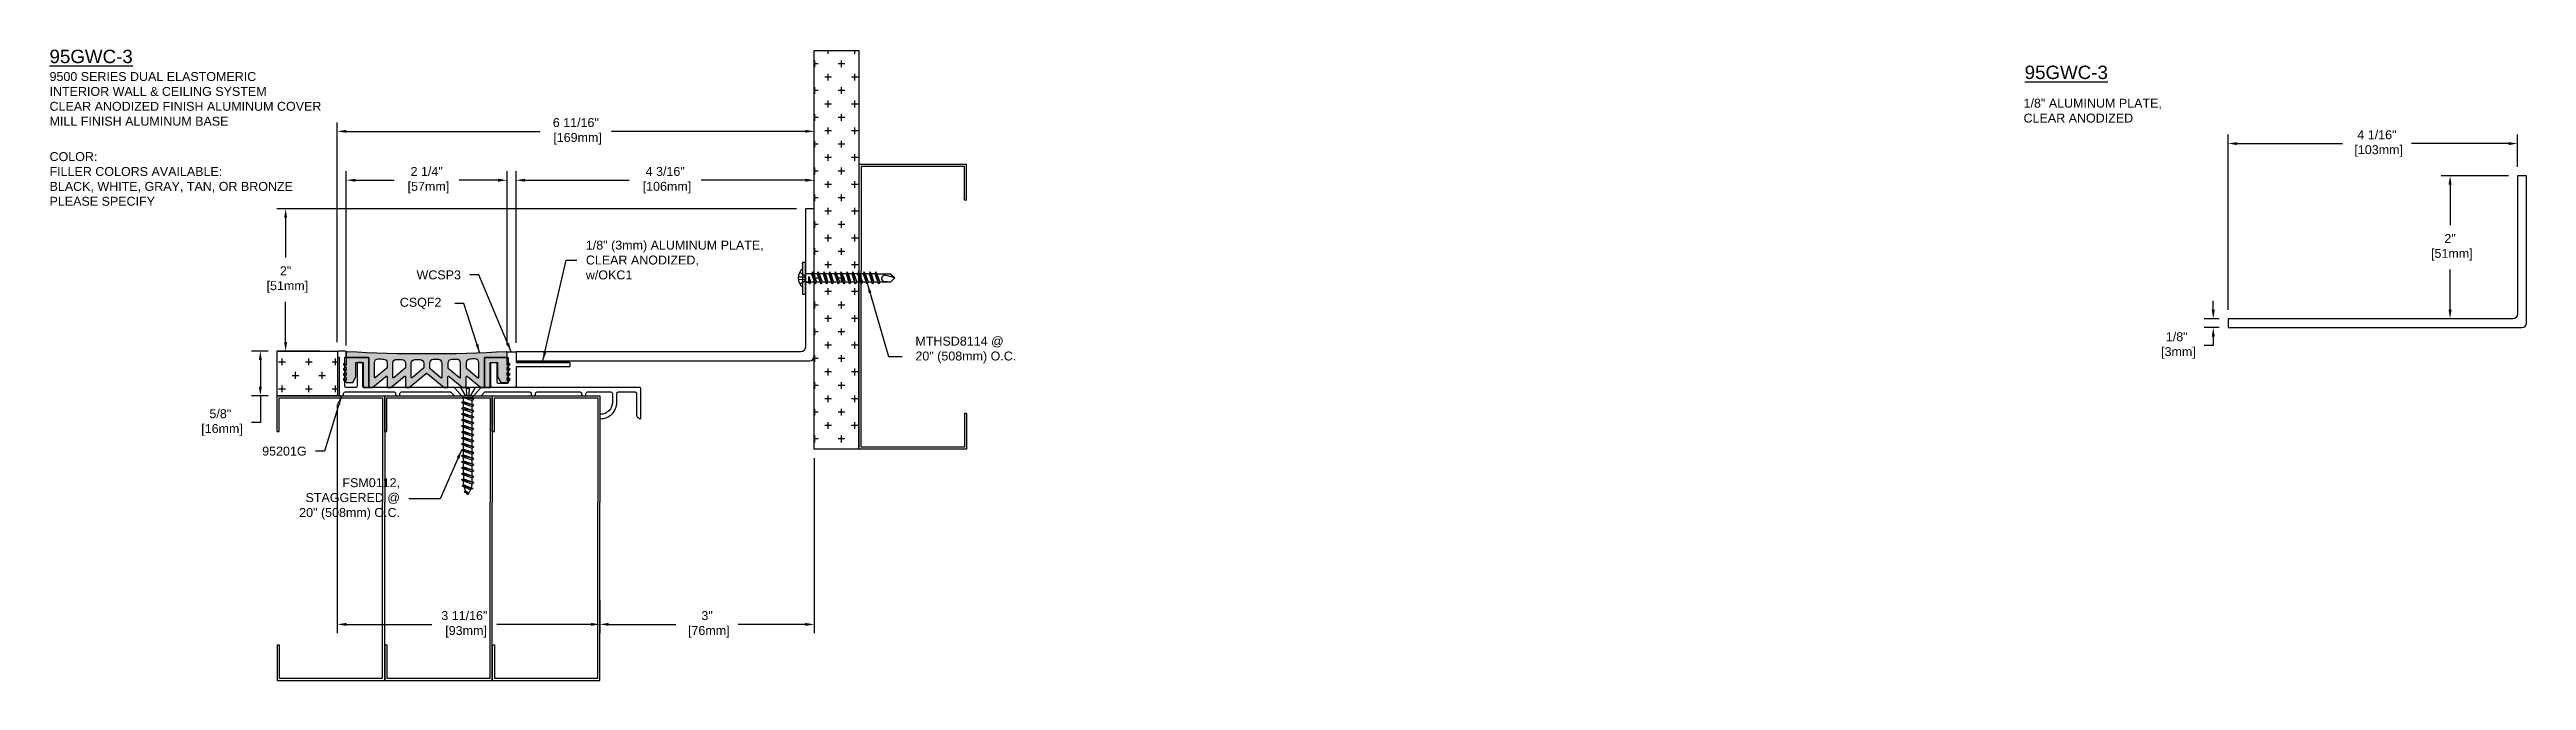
# Model space of a CAD drawing. Header units: inches. Extents: x -0.2 to 34.4, y -2.6 to 6.2.
import ezdxf

# ---------------------------------------------------------------- set-up
doc = ezdxf.new("R2010")
doc.units = ezdxf.units.IN
doc.header["$MEASUREMENT"] = 0
doc.linetypes.add('HIDDEN2', pattern=[0.1875, 0.125, -0.0625])
for name, color, linetype in [('anchors', 4, 'Continuous'), ('conditions', 1, 'Continuous'), ('dimensions', 3, 'Continuous'), ('FILLER', 2, 'Continuous'), ('Fillers', 2, 'Continuous'), ('METALS', 7, 'Continuous'), ('text', 2, 'Continuous')]:
    doc.layers.add(name, color=color, linetype=linetype)
doc.styles.add('ARIAL', font='arial.ttf')
doc.dimstyles.new('Arial', dxfattribs={"dimtxt": 0.125, "dimasz": 0.125, "dimexe": 0.125, "dimexo": 0.125, "dimgap": 0.125, "dimtad": 0, "dimtih": 1, "dimtoh": 1, "dimdec": 4, "dimzin": 0, "dimdsep": 46, "dimlunit": 4, "dimtxsty": 'ARIAL', "dimcen": 0.125, "dimadec": 0, "dimazin": 0, "dimtfac": 1, "dimtdec": 4, "dimtofl": 0, "dimtmove": 0, "dimatfit": 3, "dimfxl": 0, "dimfrac": 2, "dimtolj": 1, "dimtzin": 0, "dimarcsym": 0})

# ---------------------------------------------------------------- blocks, each defined once
blk = doc.blocks.new('*D2')
at = {"layer": 'DEFPOINTS', "color": 0}
for p in [(10.494, 4.418), (10.494, 3.962), (6.321, 2.018)]:
    blk.add_point(p, dxfattribs=at)
at = {"layer": 'dimensions', "color": 0, "lineweight": -2}
for p, q in [((6.321, 2.143), (6.321, 4.543)), ((10.494, 4.087), (10.494, 4.543)), ((6.446, 4.418), (7.906, 4.418)), ((10.369, 4.418), (8.909, 4.418))]:
    blk.add_line(p, q, dxfattribs=at)
at = {"layer": 'dimensions', "color": 0}
for points in [[(6.446, 4.439), (6.446, 4.397), (6.321, 4.418)], [(10.369, 4.439), (10.369, 4.397), (10.494, 4.418)]]:
    blk.add_solid(points, dxfattribs=at)
at = {"layer": 'dimensions', "color": 0, "insert": (8.408, 4.418), "char_height": 0.125, "attachment_point": 5, "style": 'ARIAL'}
blk.add_mtext('\\A1;4 3/16"\\P [106mm]', dxfattribs=at)
blk = doc.blocks.new('*D3')
at = {"layer": 'DEFPOINTS', "color": 0}
for p in [(10.494, 5.102), (10.494, 3.962), (3.821, 2.028)]:
    blk.add_point(p, dxfattribs=at)
at = {"layer": 'dimensions', "color": 0, "lineweight": -2}
for p, q in [((3.821, 2.153), (3.821, 5.227)), ((10.494, 4.087), (10.494, 5.227)), ((3.946, 5.102), (6.656, 5.102)), ((10.369, 5.102), (7.659, 5.102))]:
    blk.add_line(p, q, dxfattribs=at)
at = {"layer": 'dimensions', "color": 0}
for points in [[(3.946, 5.123), (3.946, 5.082), (3.821, 5.102)], [(10.369, 5.123), (10.369, 5.082), (10.494, 5.102)]]:
    blk.add_solid(points, dxfattribs=at)
at = {"layer": 'dimensions', "color": 0, "insert": (7.158, 5.102), "char_height": 0.125, "attachment_point": 5, "style": 'ARIAL'}
blk.add_mtext('\\A1;6 11/16"\\P [169mm]', dxfattribs=at)
blk = doc.blocks.new('*D4')
at = {"layer": 'DEFPOINTS', "color": 0}
for p in [(3.821, 1.403), (7.494, -1.331), (7.494, -1.797)]:
    blk.add_point(p, dxfattribs=at)
at = {"layer": 'dimensions', "color": 0, "lineweight": -2}
for p, q in [((3.821, 1.278), (3.821, -1.922)), ((7.494, -1.456), (7.494, -1.922)), ((3.946, -1.797), (5.145, -1.797)), ((7.369, -1.797), (6.051, -1.797))]:
    blk.add_line(p, q, dxfattribs=at)
at = {"layer": 'dimensions', "color": 0}
for points in [[(3.946, -1.776), (3.946, -1.818), (3.821, -1.797)], [(7.369, -1.776), (7.369, -1.818), (7.494, -1.797)]]:
    blk.add_solid(points, dxfattribs=at)
at = {"layer": 'dimensions', "color": 0, "insert": (5.598, -1.797), "char_height": 0.125, "attachment_point": 5, "style": 'ARIAL'}
blk.add_mtext('\\A1;3 11/16"\\P [93mm]', dxfattribs=at)
blk = doc.blocks.new('*D5')
at = {"layer": 'DEFPOINTS', "color": 0}
for p in [(10.494, 0.654), (7.494, -1.331), (10.494, -1.797)]:
    blk.add_point(p, dxfattribs=at)
at = {"layer": 'dimensions', "color": 0, "lineweight": -2}
for p, q in [((10.494, 0.529), (10.494, -1.922)), ((7.494, -1.456), (7.494, -1.922)), ((7.619, -1.797), (8.559, -1.797)), ((10.369, -1.797), (9.429, -1.797))]:
    blk.add_line(p, q, dxfattribs=at)
at = {"layer": 'dimensions', "color": 0}
for points in [[(7.619, -1.776), (7.619, -1.818), (7.494, -1.797)], [(10.369, -1.776), (10.369, -1.818), (10.494, -1.797)]]:
    blk.add_solid(points, dxfattribs=at)
at = {"layer": 'dimensions', "color": 0, "insert": (8.994, -1.797), "char_height": 0.125, "attachment_point": 5, "style": 'ARIAL'}
blk.add_mtext('\\A1;3"\\P [76mm]', dxfattribs=at)
blk = doc.blocks.new('4mstd1')
for p, q in [((-1.505, 3.985), (0, 3.985)), ((-1.505, 3.485), (-1.505, 3.985)), ((-1.475, 3.955), (-0.03, 3.955)), ((-1.475, 3.485), (-1.475, 3.955)), ((-0.03, 3.955), (-0.03, 2.495)), ((0, 3.985), (0, 2.495)), ((-1.505, 3.485), (-1.475, 3.485)), ((-0.03, 1.49), (-0.03, 2.495)), ((0, 1.49), (0, 2.495)), ((-0.03, 0.03), (-0.03, 1.49)), ((0, 0), (0, 1.49)), ((-1.505, 0.5), (-1.505, 0)), ((-1.505, 0.5), (-1.475, 0.5)), ((-1.475, 0.5), (-1.475, 0.03)), ((-1.505, 0), (0, 0)), ((-1.475, 0.03), (-0.03, 0.03))]:
    blk.add_line(p, q)
blk = doc.blocks.new('*D6')
at = {"layer": 'DEFPOINTS', "color": 0}
for p in [(6.196, 4.418), (3.946, 1.98), (6.196, 1.985)]:
    blk.add_point(p, dxfattribs=at)
at = {"layer": 'dimensions', "color": 0, "lineweight": -2}
for p, q in [((3.946, 2.105), (3.946, 4.543)), ((6.196, 2.11), (6.196, 4.543)), ((4.071, 4.418), (4.618, 4.418)), ((6.071, 4.418), (5.524, 4.418))]:
    blk.add_line(p, q, dxfattribs=at)
at = {"layer": 'dimensions', "color": 0}
for points in [[(4.071, 4.439), (4.071, 4.397), (3.946, 4.418)], [(6.071, 4.439), (6.071, 4.397), (6.196, 4.418)]]:
    blk.add_solid(points, dxfattribs=at)
at = {"layer": 'dimensions', "color": 0, "insert": (5.071, 4.418), "char_height": 0.125, "attachment_point": 5, "style": 'ARIAL'}
blk.add_mtext('\\A1;2 1/4"\\P [57mm]', dxfattribs=at)
blk = doc.blocks.new('*D7')
at = {"layer": 'DEFPOINTS', "color": 0}
for p in [(2.98, 2.028), (2.744, 1.403), (2.98, 1.403)]:
    blk.add_point(p, dxfattribs=at)
at = {"layer": 'dimensions', "color": 0, "lineweight": -2}
for p, q in [((2.855, 2.028), (2.619, 2.028)), ((2.744, 1.903), (2.744, 1.528)), ((2.855, 1.403), (2.619, 1.403)), ((2.744, 1.403), (2.744, 1.028)), ((2.744, 1.028), (2.619, 1.028))]:
    blk.add_line(p, q, dxfattribs=at)
at = {"layer": 'dimensions', "color": 0}
for points in [[(2.723, 1.903), (2.765, 1.903), (2.744, 2.028)], [(2.723, 1.528), (2.765, 1.528), (2.744, 1.403)]]:
    blk.add_solid(points, dxfattribs=at)
at = {"layer": 'dimensions', "color": 0, "insert": (2.184, 1.028), "char_height": 0.125, "attachment_point": 5, "style": 'ARIAL'}
blk.add_mtext('\\A1;5/8"\\P [16mm]', dxfattribs=at)
blk = doc.blocks.new('*D8')
at = {"layer": 'DEFPOINTS', "color": 0}
for p in [(30.275, 2.48), (30.066, 2.355), (30.275, 2.355)]:
    blk.add_point(p, dxfattribs=at)
at = {"layer": 'dimensions', "color": 0, "lineweight": -2}
for p, q in [((30.15, 2.48), (29.941, 2.48)), ((30.066, 2.605), (30.066, 2.73)), ((30.15, 2.355), (29.941, 2.355)), ((30.066, 2.105), (29.941, 2.105)), ((30.066, 2.23), (30.066, 2.105))]:
    blk.add_line(p, q, dxfattribs=at)
at = {"layer": 'dimensions', "color": 0}
for points in [[(30.045, 2.605), (30.087, 2.605), (30.066, 2.48)], [(30.045, 2.23), (30.087, 2.23), (30.066, 2.355)]]:
    blk.add_solid(points, dxfattribs=at)
at = {"layer": 'dimensions', "color": 0, "insert": (29.555, 2.105), "char_height": 0.125, "attachment_point": 5, "style": 'ARIAL'}
blk.add_mtext('\\A1;1/8"\\P [3mm]', dxfattribs=at)
blk = doc.blocks.new('*D9')
at = {"layer": 'DEFPOINTS', "color": 0}
for p in [(34.323, 4.931), (34.323, 4.48), (30.275, 2.48)]:
    blk.add_point(p, dxfattribs=at)
at = {"layer": 'dimensions', "color": 0, "lineweight": -2}
for p, q in [((30.275, 2.605), (30.275, 5.056)), ((30.4, 4.931), (31.873, 4.931)), ((34.198, 4.931), (32.839, 4.931)), ((34.323, 4.605), (34.323, 5.056))]:
    blk.add_line(p, q, dxfattribs=at)
at = {"layer": 'dimensions', "color": 0}
for points in [[(30.4, 4.952), (30.4, 4.91), (30.275, 4.931)], [(34.198, 4.952), (34.198, 4.91), (34.323, 4.931)]]:
    blk.add_solid(points, dxfattribs=at)
at = {"layer": 'dimensions', "color": 0, "insert": (32.356, 4.931), "char_height": 0.125, "attachment_point": 5, "style": 'ARIAL'}
blk.add_mtext('\\A1;4 1/16"\\P [103mm]', dxfattribs=at)
blk = doc.blocks.new('FSM0112')
for p, q in [((-0.169, 0), (0.169, 0)), ((-0.103, 0), (-0.038, -0.111)), ((-0.02, 0), (-0.016, -0.111)), ((0.02, 0), (0.016, -0.111)), ((0.103, 0), (0.038, -0.111)), ((-0.175, -0.014), (-0.063, -0.139)), ((-0.086, -0.167), (0.027, -0.139)), ((-0.086, -0.167), (-0.06, -0.152)), ((-0.086, -0.167), (-0.06, -0.181)), ((-0.086, -0.25), (0.086, -0.208)), ((-0.086, -0.25), (-0.06, -0.236)), ((-0.086, -0.25), (-0.06, -0.264)), ((-0.086, -0.333), (0.086, -0.292)), ((-0.086, -0.333), (-0.06, -0.319)), ((-0.086, -0.333), (-0.06, -0.348)), ((0.063, -0.139), (-0.063, -0.139)), ((-0.06, -0.152), (-0.06, -0.139)), ((-0.023, -0.139), (-0.06, -0.152)), ((0.06, -0.139), (-0.06, -0.181)), ((-0.06, -0.236), (-0.06, -0.181)), ((0.06, -0.194), (-0.06, -0.236)), ((0.06, -0.223), (-0.06, -0.264)), ((-0.06, -0.319), (-0.06, -0.264)), ((0.06, -0.277), (-0.06, -0.319)), ((0.06, -0.306), (-0.06, -0.348)), ((0.038, -0.111), (-0.038, -0.111)), ((0.06, -0.194), (0.06, -0.139)), ((0.086, -0.208), (0.06, -0.194)), ((0.086, -0.208), (0.06, -0.223)), ((0.06, -0.277), (0.06, -0.223)), ((0.086, -0.292), (0.06, -0.277)), ((0.086, -0.292), (0.06, -0.306)), ((0.06, -0.361), (0.06, -0.306)), ((0.175, -0.014), (0.063, -0.139)), ((-0.086, -0.417), (0.086, -0.375)), ((-0.086, -0.417), (-0.06, -0.402)), ((-0.086, -0.417), (-0.06, -0.431)), ((-0.086, -0.5), (0.086, -0.458)), ((-0.086, -0.5), (-0.06, -0.486)), ((-0.086, -0.5), (-0.06, -0.514)), ((-0.086, -0.583), (0.086, -0.542)), ((-0.086, -0.583), (-0.06, -0.569)), ((-0.086, -0.583), (-0.06, -0.598)), ((-0.086, -0.667), (0.086, -0.625)), ((-0.086, -0.667), (-0.06, -0.652)), ((-0.086, -0.667), (-0.06, -0.681)), ((-0.06, -0.402), (-0.06, -0.348)), ((0.06, -0.361), (-0.06, -0.402)), ((0.06, -0.389), (-0.06, -0.431)), ((-0.06, -0.486), (-0.06, -0.431)), ((0.06, -0.444), (-0.06, -0.486)), ((0.06, -0.473), (-0.06, -0.514)), ((-0.06, -0.569), (-0.06, -0.514)), ((0.06, -0.527), (-0.06, -0.569)), ((0.06, -0.556), (-0.06, -0.598)), ((-0.06, -0.652), (-0.06, -0.598)), ((0.06, -0.611), (-0.06, -0.652)), ((0.06, -0.639), (-0.06, -0.681)), ((-0.06, -0.736), (-0.06, -0.681)), ((0.086, -0.375), (0.06, -0.361)), ((0.086, -0.375), (0.06, -0.389)), ((0.06, -0.444), (0.06, -0.389)), ((0.086, -0.458), (0.06, -0.444)), ((0.086, -0.458), (0.06, -0.473)), ((0.06, -0.527), (0.06, -0.473)), ((0.086, -0.542), (0.06, -0.527)), ((0.086, -0.542), (0.06, -0.556)), ((0.06, -0.611), (0.06, -0.556)), ((0.086, -0.625), (0.06, -0.611)), ((0.086, -0.625), (0.06, -0.639)), ((0.06, -0.694), (0.06, -0.639)), ((-0.086, -0.75), (0.086, -0.708)), ((-0.086, -0.75), (-0.06, -0.736)), ((-0.086, -0.75), (-0.06, -0.764)), ((-0.086, -0.833), (0.086, -0.792)), ((-0.086, -0.833), (-0.06, -0.819)), ((-0.086, -0.833), (-0.06, -0.848)), ((-0.086, -0.917), (0.086, -0.875)), ((-0.086, -0.917), (-0.06, -0.902)), ((-0.086, -0.917), (-0.06, -0.931)), ((-0.086, -1), (0.086, -0.958)), ((-0.086, -1), (-0.06, -0.986)), ((-0.086, -1), (-0.06, -1.014)), ((0.06, -0.694), (-0.06, -0.736)), ((0.06, -0.723), (-0.06, -0.764)), ((-0.06, -0.819), (-0.06, -0.764)), ((0.06, -0.777), (-0.06, -0.819)), ((0.06, -0.806), (-0.06, -0.848)), ((-0.06, -0.902), (-0.06, -0.848)), ((0.06, -0.861), (-0.06, -0.902)), ((0.06, -0.889), (-0.06, -0.931)), ((-0.06, -0.986), (-0.06, -0.931)), ((0.06, -0.944), (-0.06, -0.986)), ((0.06, -0.973), (-0.06, -1.014)), ((-0.06, -1.069), (-0.06, -1.014)), ((0.06, -1.027), (-0.06, -1.069)), ((0.086, -0.708), (0.06, -0.694)), ((0.086, -0.708), (0.06, -0.723)), ((0.06, -0.777), (0.06, -0.723)), ((0.086, -0.792), (0.06, -0.777)), ((0.086, -0.792), (0.06, -0.806)), ((0.06, -0.861), (0.06, -0.806)), ((0.086, -0.875), (0.06, -0.861)), ((0.086, -0.875), (0.06, -0.889)), ((0.06, -0.944), (0.06, -0.889)), ((0.086, -0.958), (0.06, -0.944)), ((0.086, -0.958), (0.06, -0.973)), ((0.06, -1.027), (0.06, -0.973)), ((0.086, -1.042), (0.06, -1.027)), ((-0.086, -1.083), (0.086, -1.042)), ((-0.086, -1.083), (-0.06, -1.069)), ((-0.086, -1.083), (-0.06, -1.098)), ((-0.086, -1.167), (0.086, -1.125)), ((-0.086, -1.167), (-0.06, -1.152)), ((-0.086, -1.167), (-0.06, -1.181)), ((-0.086, -1.25), (0.086, -1.208)), ((-0.086, -1.25), (-0.06, -1.236)), ((-0.086, -1.25), (-0.06, -1.264)), ((-0.086, -1.333), (0.086, -1.292)), ((-0.086, -1.333), (-0.06, -1.319)), ((-0.086, -1.333), (-0.058, -1.347)), ((-0.069, -1.417), (0.079, -1.375)), ((0.06, -1.056), (-0.06, -1.098)), ((-0.06, -1.152), (-0.06, -1.098)), ((0.06, -1.111), (-0.06, -1.152)), ((0.06, -1.139), (-0.06, -1.181)), ((-0.06, -1.236), (-0.06, -1.181)), ((0.06, -1.194), (-0.06, -1.236)), ((0.06, -1.223), (-0.06, -1.264)), ((-0.06, -1.31), (-0.06, -1.264)), ((0.06, -1.277), (-0.06, -1.319)), ((0.06, -1.306), (-0.058, -1.347)), ((0.056, -1.362), (-0.047, -1.402)), ((0.079, -1.375), (0.05, -1.392)), ((0.079, -1.375), (0.056, -1.362)), ((0.086, -1.042), (0.06, -1.056)), ((0.06, -1.111), (0.06, -1.056)), ((0.086, -1.125), (0.06, -1.111)), ((0.086, -1.125), (0.06, -1.139)), ((0.06, -1.194), (0.06, -1.139)), ((0.086, -1.208), (0.06, -1.194)), ((0.086, -1.208), (0.06, -1.223)), ((0.06, -1.223), (0.06, -1.277)), ((0.086, -1.292), (0.06, -1.277)), ((0.086, -1.292), (0.06, -1.306)), ((0.06, -1.306), (0.06, -1.31)), ((-0.069, -1.417), (-0.047, -1.402)), ((-0.069, -1.417), (-0.039, -1.426)), ((0.05, -1.392), (-0.039, -1.426)), ((0.03, -1.447), (-0.004, -1.472)), ((-0.004, -1.472), (0.051, -1.458)), ((0.017, -1.473), (-0.004, -1.472)), ((0.051, -1.458), (0.017, -1.473)), ((0.051, -1.458), (0.03, -1.447))]:
    blk.add_line(p, q)
for centre, radius, start, end in [((-0.169, -0.008), 0.00805, 90, 224.3206), ((0.169, -0.008), 0.00805, 315.6794, 90), ((0.27, -1.31), 0.33, 180, 181.4809), ((0.27, -1.31), 0.33, 186.3809, 196.1333), ((-0.27, -1.31), 0.33, 350.9871, 0), ((0.27, -1.31), 0.33, 200.6129, 215.118), ((-0.27, -1.31), 0.33, 324.882, 330.5326), ((-0.27, -1.31), 0.33, 335.5566, 345.5871)]:
    blk.add_arc(centre, radius, start, end)
blk = doc.blocks.new('WCSP3')
at = {"layer": 'METALS'}
blk.add_lwpolyline([(4.101, 42.23), (4.101, 42.555, 0.414214), (4.091, 42.565, -0.414214), (4.081, 42.575), (4.081, 42.64, -0.414214), (4.091, 42.65), (4.186, 42.65, -0.414214), (4.206, 42.63), (4.206, 42.51, 0.414214), (4.216, 42.5), (4.956, 42.5), (4.956, 42.44), (4.591, 42.44), (4.581, 42.45), (4.571, 42.44), (4.216, 42.44, 0.414214), (4.206, 42.43), (4.206, 42.169, -0.390598), (4.186, 42.15), (3.871, 42.15, -0.414214), (3.851, 42.17), (3.851, 42.48, -0.414214), (3.871, 42.5), (3.917, 42.5, -0.414214), (3.937, 42.48), (3.937, 42.23, 0.414214), (3.957, 42.21), (4.081, 42.21, 0.414214)], format="xyb", close=True, dxfattribs=at)
blk = doc.blocks.new('*D12')
at = {"layer": 'DEFPOINTS', "color": 0}
for p in [(34.323, 4.48), (33.379, 2.48), (34.26, 2.48)]:
    blk.add_point(p, dxfattribs=at)
at = {"layer": 'dimensions', "color": 0, "lineweight": -2}
for p, q in [((34.198, 4.48), (33.254, 4.48)), ((33.379, 4.355), (33.379, 3.79)), ((33.379, 2.605), (33.379, 3.171)), ((34.135, 2.48), (33.254, 2.48))]:
    blk.add_line(p, q, dxfattribs=at)
at = {"layer": 'dimensions', "color": 0}
for points in [[(33.358, 4.355), (33.4, 4.355), (33.379, 4.48)], [(33.358, 2.605), (33.4, 2.605), (33.379, 2.48)]]:
    blk.add_solid(points, dxfattribs=at)
at = {"layer": 'dimensions', "color": 0, "insert": (33.379, 3.48), "char_height": 0.125, "attachment_point": 5, "style": 'ARIAL'}
blk.add_mtext('\\A1;2"\\P [51mm]', dxfattribs=at)
blk = doc.blocks.new('*D13')
at = {"layer": 'DEFPOINTS', "color": 0}
for p in [(10.369, 4.018), (3.098, 2.028), (3.696, 2.028)]:
    blk.add_point(p, dxfattribs=at)
at = {"layer": 'dimensions', "color": 0, "lineweight": -2}
for p, q in [((10.244, 4.018), (2.973, 4.018)), ((3.098, 3.893), (3.098, 3.337)), ((3.098, 2.153), (3.098, 2.718)), ((3.571, 2.028), (2.973, 2.028))]:
    blk.add_line(p, q, dxfattribs=at)
at = {"layer": 'dimensions', "color": 0}
for points in [[(3.077, 3.893), (3.119, 3.893), (3.098, 4.018)], [(3.077, 2.153), (3.119, 2.153), (3.098, 2.028)]]:
    blk.add_solid(points, dxfattribs=at)
at = {"layer": 'dimensions', "color": 0, "insert": (3.098, 3.028), "char_height": 0.125, "attachment_point": 5, "style": 'ARIAL'}
blk.add_mtext('\\A1;2"\\P [51mm]', dxfattribs=at)
blk = doc.blocks.new('95201g')
blk.add_lwpolyline([(-1.772, -0.015), (-1.772, -0.002, -0.414214), (-1.752, 0.018), (-1.065, 0.018, -0.414214), (-1.045, -0.002), (-1.045, -0.015, 0.414214), (-1.025, -0.035), (-1.003, -0.035, 0.414214), (-0.983, -0.015), (-0.983, -0.002, -0.414214), (-0.963, 0.018), (-0.275, 0.018), (-0.222, -0.035), (0.152, -0.035), (0.205, 0.018), (0.832, 0.018, -0.414214), (0.852, -0.002), (0.852, -0.015, 0.414214), (0.872, -0.035), (0.894, -0.035, 0.414214), (0.914, -0.015), (0.914, -0.002, -0.414214), (0.934, 0.018), (1.537, 0.018, -0.414214), (1.557, -0.002), (1.557, -0.015, 0.414214), (1.577, -0.035), (1.599, -0.035, 0.414214), (1.619, -0.015), (1.619, -0.002, -0.414214), (1.639, 0.018), (1.969, 0.018, -0.414214), (1.989, -0.002), (1.989, -0.127, -0.414214), (1.821, -0.295), (1.813, -0.295), (1.813, -0.357), (1.821, -0.357, 0.414214), (2.051, -0.127), (2.051, -0.002, -0.414214), (2.071, 0.018), (2.306, 0.018, -0.414214), (2.326, -0.002), (2.326, -0.295, 0.414214), (2.387, -0.357), (2.388, -0.357), (2.388, 0.06, 0.414214), (2.368, 0.08), (-0.015, 0.08), (-0.035, 0.06), (-0.055, 0.08), (-1.484, 0.08, -0.414214), (-1.504, 0.1), (-1.504, 0.41, 0.414214), (-1.524, 0.43), (-1.564, 0.43, 0.414214), (-1.584, 0.41), (-1.584, 0.1, -0.414214), (-1.604, 0.08), (-1.734, 0.08, -0.414214), (-1.754, 0.1), (-1.754, 0.505), (-1.744, 0.505, 0.414214), (-1.734, 0.515), (-1.734, 0.57, 0.414214), (-1.754, 0.59), (-1.839, 0.59, 0.414214), (-1.859, 0.57), (-1.859, 0.515, 0.414214), (-1.849, 0.505), (-1.834, 0.505), (-1.834, -0.015, 0.414214), (-1.814, -0.035), (-1.792, -0.035, 0.414214)], format="xyb", close=True)
blk = doc.blocks.new('CSQF2')
h = blk.add_hatch(color=256)
h.paths.add_polyline_path([(4.559, 1.888, 0.430422), (4.548, 1.898, -0.027516), (2.319, 1.898, 0.430422), (2.309, 1.888), (2.309, 1.819), (2.624, 1.819), (2.624, 1.399), (2.676, 1.399, 0.176327), (2.682, 1.401), (2.864, 1.554, -0.63707), (2.88, 1.546), (2.88, 1.409, 0.414214), (2.89, 1.399), (2.932, 1.399, 0.176327), (2.939, 1.401), (3.121, 1.554, -0.63707), (3.137, 1.546), (3.137, 1.409, 0.414214), (3.147, 1.399), (3.189, 1.399, 0.176327), (3.195, 1.401), (3.427, 1.596, -0.36397), (3.44, 1.596), (3.672, 1.401, 0.176327), (3.679, 1.399), (3.721, 1.399, 0.414214), (3.731, 1.409), (3.731, 1.546, -0.63707), (3.747, 1.554), (3.929, 1.401, 0.176327), (3.935, 1.399), (3.977, 1.399, 0.414214), (3.987, 1.409), (3.987, 1.546, -0.63707), (4.004, 1.554), (4.186, 1.401, 0.176327), (4.192, 1.399), (4.244, 1.399), (4.244, 1.819), (4.559, 1.819)])
h.paths.add_polyline_path([(3.267, 1.788, 0.000939), (3.344, 1.788, -0.412919), (3.394, 1.738), (3.394, 1.676, -0.221695), (3.39, 1.669), (3.234, 1.537, -0.63707), (3.217, 1.545), (3.217, 1.738, -0.416611)], flags=16)
h.paths.add_polyline_path([(3.137, 1.74), (3.137, 1.676, -0.221695), (3.134, 1.669), (2.977, 1.537, -0.63707), (2.96, 1.545), (2.96, 1.742, -0.420307), (3.012, 1.792, 0.000939), (3.088, 1.79, -0.409242)], flags=16)
h.paths.add_polyline_path([(3.524, 1.788, 0.000939), (3.6, 1.788, -0.416611), (3.651, 1.738), (3.651, 1.545, -0.63707), (3.634, 1.537), (3.478, 1.669, -0.221695), (3.474, 1.676), (3.474, 1.738, -0.412919)], flags=16)
h.paths.add_polyline_path([(2.88, 1.746), (2.88, 1.676, -0.221695), (2.877, 1.669), (2.72, 1.537, -0.63707), (2.704, 1.545), (2.704, 1.749, -0.424014), (2.756, 1.799, 0.000939), (2.832, 1.796, -0.405574)], flags=16)
h.paths.add_polyline_path([(3.78, 1.79, 0.000939), (3.856, 1.792, -0.420307), (3.907, 1.742), (3.907, 1.545, -0.63707), (3.891, 1.537), (3.734, 1.669, -0.221695), (3.731, 1.676), (3.731, 1.74, -0.409242)], flags=16)
h.paths.add_polyline_path([(4.036, 1.796, 0.000939), (4.112, 1.799, -0.424014), (4.164, 1.749), (4.164, 1.545, -0.63707), (4.147, 1.537), (3.991, 1.669, -0.221695), (3.987, 1.676), (3.987, 1.746, -0.405574)], flags=16)
h.paths.add_polyline_path([(2.624, 1.819), (2.309, 1.819), (2.309, 1.707), (2.285, 1.731, 0.414214), (2.271, 1.731, 0.414214), (2.271, 1.717), (2.309, 1.679), (2.309, 1.637), (2.285, 1.661, 0.414214), (2.271, 1.661, 0.414214), (2.271, 1.647), (2.309, 1.609), (2.309, 1.567), (2.285, 1.591, 0.414214), (2.271, 1.591, 0.414214), (2.271, 1.577), (2.309, 1.539), (2.309, 1.497), (2.285, 1.521, 0.414214), (2.271, 1.521, 0.414214), (2.271, 1.507), (2.306, 1.472, 0.198912), (2.313, 1.469), (2.399, 1.469), (2.444, 1.547), (2.444, 1.749), (2.544, 1.749), (2.544, 1.399), (2.624, 1.399)])
h.paths.add_polyline_path([(4.324, 1.749), (4.424, 1.749), (4.424, 1.547), (4.469, 1.469), (4.555, 1.469, 0.198912), (4.562, 1.472), (4.597, 1.507, 0.414214), (4.597, 1.521, 0.414214), (4.583, 1.521), (4.559, 1.497), (4.559, 1.539), (4.597, 1.577, 0.414214), (4.597, 1.591, 0.414214), (4.583, 1.591), (4.559, 1.567), (4.559, 1.609), (4.597, 1.647, 0.414214), (4.597, 1.661, 0.414214), (4.583, 1.661), (4.559, 1.637), (4.559, 1.679), (4.597, 1.717, 0.414214), (4.597, 1.731, 0.414214), (4.583, 1.731), (4.559, 1.707), (4.559, 1.819), (4.244, 1.819), (4.244, 1.399), (4.324, 1.399)])
for p, q in [((2.309, 1.819), (2.624, 1.819)), ((2.624, 1.819), (2.309, 1.819)), ((2.624, 1.819), (2.624, 1.399)), ((2.624, 1.399), (2.624, 1.819)), ((4.244, 1.819), (4.244, 1.399)), ((4.559, 1.819), (4.244, 1.819)), ((4.244, 1.819), (4.559, 1.819)), ((4.244, 1.399), (4.244, 1.819))]:
    blk.add_line(p, q)
for points in [[(2.89, 1.399), (2.932, 1.399, 0.176327), (2.939, 1.401), (3.121, 1.554, -0.63707), (3.137, 1.546), (3.137, 1.409, 0.414214), (3.147, 1.399), (3.189, 1.399, 0.176327), (3.195, 1.401), (3.427, 1.596, -0.36397), (3.44, 1.596), (3.672, 1.401, 0.176327), (3.679, 1.399), (3.721, 1.399, 0.414214), (3.731, 1.409), (3.731, 1.546, -0.63707), (3.747, 1.554), (3.929, 1.401, 0.176327), (3.935, 1.399), (3.977, 1.399, 0.414214), (3.987, 1.409), (3.987, 1.546, -0.63707), (4.004, 1.554), (4.186, 1.401, 0.176327), (4.192, 1.399), (4.244, 1.399), (4.324, 1.399), (4.324, 1.749), (4.424, 1.749), (4.424, 1.547), (4.469, 1.469), (4.555, 1.469, 0.198912), (4.562, 1.472), (4.597, 1.507, 0.414214), (4.597, 1.521, 0.414214), (4.583, 1.521), (4.559, 1.497), (4.559, 1.539), (4.597, 1.577, 0.414214), (4.597, 1.591, 0.414214), (4.583, 1.591), (4.559, 1.567), (4.559, 1.609), (4.597, 1.647, 0.414214), (4.597, 1.661, 0.414214), (4.583, 1.661), (4.559, 1.637), (4.559, 1.679), (4.597, 1.717, 0.414214), (4.597, 1.731, 0.414214), (4.583, 1.731), (4.559, 1.707), (4.559, 1.819), (4.559, 1.888, 0.430422), (4.548, 1.898, -0.027516), (2.319, 1.898, 0.430422), (2.309, 1.888), (2.309, 1.819), (2.309, 1.707), (2.285, 1.731, 0.414214), (2.271, 1.731, 0.414214), (2.271, 1.717), (2.309, 1.679), (2.309, 1.637), (2.285, 1.661, 0.414214), (2.271, 1.661, 0.414214), (2.271, 1.647), (2.309, 1.609), (2.309, 1.567), (2.285, 1.591, 0.414214), (2.271, 1.591, 0.414214), (2.271, 1.577), (2.309, 1.539), (2.309, 1.497), (2.285, 1.521, 0.414214), (2.271, 1.521, 0.414214), (2.271, 1.507), (2.306, 1.472, 0.198912), (2.313, 1.469), (2.399, 1.469), (2.444, 1.547), (2.444, 1.749), (2.544, 1.749), (2.544, 1.399), (2.624, 1.399), (2.676, 1.399, 0.176327), (2.682, 1.401), (2.864, 1.554, -0.63707), (2.88, 1.546), (2.88, 1.409, 0.414214)], [(2.88, 1.676, -0.221695), (2.877, 1.669), (2.72, 1.537, -0.63707), (2.704, 1.545), (2.704, 1.749, -0.424014), (2.756, 1.799, 0.000939), (2.832, 1.796, -0.405574), (2.88, 1.746)], [(3.137, 1.74), (3.137, 1.676, -0.221695), (3.134, 1.669), (2.977, 1.537, -0.63707), (2.96, 1.545), (2.96, 1.742, -0.420307), (3.012, 1.792, 0.000939), (3.088, 1.79, -0.409242)], [(3.394, 1.738), (3.394, 1.676, -0.221695), (3.39, 1.669), (3.234, 1.537, -0.63707), (3.217, 1.545), (3.217, 1.738, -0.416611), (3.267, 1.788, 0.000939), (3.344, 1.788, -0.412919)], [(3.474, 1.738), (3.474, 1.676, 0.221695), (3.478, 1.669), (3.634, 1.537, 0.63707), (3.651, 1.545), (3.651, 1.738, 0.416611), (3.6, 1.788, -0.000939), (3.524, 1.788, 0.412919)], [(3.78, 1.79, 0.409242), (3.731, 1.74), (3.731, 1.676, 0.221695), (3.734, 1.669), (3.891, 1.537, 0.63707), (3.907, 1.545), (3.907, 1.742, 0.420307), (3.856, 1.792, -0.000939)], [(3.987, 1.746), (3.987, 1.676, 0.221695), (3.991, 1.669), (4.147, 1.537, 0.63707), (4.164, 1.545), (4.164, 1.749, 0.424014), (4.112, 1.799, -0.000939), (4.036, 1.796, 0.405574)]]:
    blk.add_lwpolyline(points, format="xyb", close=True)
blk = doc.blocks.new('MTHSD8114')
for p, q in [((0.224, 0.038), (-0.224, 0.038)), ((-0.224, 0.038), (-0.224, 0)), ((-0.224, 0), (0.224, 0)), ((-0.056, 0), (0.056, 0)), ((0.06, -0.087), (0.06, 0)), ((0.224, 0.038), (0.224, 0)), ((-0.081, -0.061), (-0.024, -0.047)), ((-0.081, -0.061), (-0.056, -0.047)), ((-0.081, -0.061), (-0.056, -0.074)), ((-0.081, -0.141), (0.085, -0.101)), ((-0.081, -0.141), (-0.056, -0.127)), ((-0.081, -0.141), (-0.056, -0.155)), ((-0.081, -0.221), (0.085, -0.181)), ((-0.081, -0.221), (-0.056, -0.208)), ((-0.081, -0.221), (-0.056, -0.235)), ((-0.081, -0.302), (0.085, -0.262)), ((-0.081, -0.302), (-0.056, -0.288)), ((-0.081, -0.302), (-0.056, -0.316)), ((-0.081, -0.382), (0.085, -0.342)), ((-0.056, -0.047), (-0.056, 0)), ((-0.056, 0), (-0.056, -0.047)), ((0.024, -0.047), (-0.056, -0.074)), ((-0.056, -0.047), (0.024, -0.047)), ((-0.056, -0.127), (-0.056, -0.074)), ((0.06, -0.087), (-0.056, -0.127)), ((0.06, -0.115), (-0.056, -0.155)), ((-0.056, -0.208), (-0.056, -0.155)), ((0.06, -0.167), (-0.056, -0.208)), ((0.06, -0.195), (-0.056, -0.235)), ((-0.056, -0.288), (-0.056, -0.235)), ((0.06, -0.248), (-0.056, -0.288)), ((0.06, -0.276), (-0.056, -0.316)), ((-0.056, -0.368), (-0.056, -0.316)), ((0.06, -0.328), (-0.056, -0.368)), ((0.085, -0.101), (0.06, -0.087)), ((0.085, -0.101), (0.06, -0.115)), ((0.06, -0.167), (0.06, -0.115)), ((0.085, -0.181), (0.06, -0.167)), ((0.085, -0.181), (0.06, -0.195)), ((0.06, -0.248), (0.06, -0.195)), ((0.085, -0.262), (0.06, -0.248)), ((0.085, -0.262), (0.06, -0.276)), ((0.06, -0.328), (0.06, -0.276)), ((0.085, -0.342), (0.06, -0.328)), ((0.085, -0.342), (0.06, -0.356)), ((-0.081, -0.382), (-0.056, -0.368)), ((-0.081, -0.382), (-0.056, -0.396)), ((-0.081, -0.463), (0.085, -0.422)), ((-0.081, -0.463), (-0.056, -0.449)), ((-0.081, -0.463), (-0.056, -0.477)), ((-0.081, -0.543), (0.085, -0.503)), ((-0.081, -0.543), (-0.056, -0.529)), ((-0.081, -0.543), (-0.056, -0.557)), ((-0.081, -0.624), (0.085, -0.583)), ((-0.081, -0.624), (-0.056, -0.61)), ((-0.081, -0.624), (-0.056, -0.637)), ((-0.081, -0.704), (0.085, -0.664)), ((-0.081, -0.704), (-0.056, -0.69)), ((0.06, -0.356), (-0.056, -0.396)), ((-0.056, -0.449), (-0.056, -0.396)), ((0.06, -0.409), (-0.056, -0.449)), ((0.06, -0.436), (-0.056, -0.477)), ((-0.056, -0.529), (-0.056, -0.477)), ((0.06, -0.489), (-0.056, -0.529)), ((0.06, -0.517), (-0.056, -0.557)), ((-0.056, -0.61), (-0.056, -0.557)), ((0.06, -0.569), (-0.056, -0.61)), ((0.06, -0.597), (-0.056, -0.637)), ((-0.056, -0.69), (-0.056, -0.637)), ((0.06, -0.65), (-0.056, -0.69)), ((0.06, -0.678), (-0.056, -0.718)), ((0.06, -0.409), (0.06, -0.356)), ((0.085, -0.422), (0.06, -0.409)), ((0.085, -0.422), (0.06, -0.436)), ((0.06, -0.489), (0.06, -0.436)), ((0.085, -0.503), (0.06, -0.489)), ((0.085, -0.503), (0.06, -0.517)), ((0.06, -0.569), (0.06, -0.517)), ((0.085, -0.583), (0.06, -0.569)), ((0.085, -0.583), (0.06, -0.597)), ((0.06, -0.65), (0.06, -0.597)), ((0.085, -0.664), (0.06, -0.65)), ((0.085, -0.664), (0.06, -0.678)), ((0.06, -0.73), (0.06, -0.678)), ((-0.081, -0.704), (-0.056, -0.718)), ((-0.081, -0.784), (0.085, -0.744)), ((-0.081, -0.784), (-0.056, -0.771)), ((-0.081, -0.784), (-0.056, -0.798)), ((-0.081, -0.865), (0.085, -0.825)), ((-0.081, -0.865), (-0.056, -0.851)), ((-0.081, -0.865), (-0.056, -0.879)), ((-0.081, -0.945), (0.085, -0.905)), ((-0.081, -0.945), (-0.056, -0.931)), ((-0.081, -0.945), (-0.056, -0.959)), ((-0.081, -1.026), (0.085, -0.985)), ((-0.081, -1.026), (-0.056, -1.012)), ((-0.081, -1.026), (-0.056, -1.04)), ((-0.056, -0.771), (-0.056, -0.718)), ((0.06, -0.73), (-0.056, -0.771)), ((0.06, -0.758), (-0.056, -0.798)), ((-0.056, -0.851), (-0.056, -0.798)), ((0.06, -0.811), (-0.056, -0.851)), ((0.06, -0.839), (-0.056, -0.879)), ((-0.056, -0.931), (-0.056, -0.879)), ((0.06, -0.891), (-0.056, -0.931)), ((0.06, -0.919), (-0.056, -0.959)), ((-0.056, -1.012), (-0.056, -0.959)), ((0.06, -0.972), (-0.056, -1.012)), ((0.06, -0.999), (-0.056, -1.04)), ((-0.056, -1.192), (-0.056, -1.04)), ((0.085, -0.744), (0.06, -0.73)), ((0.085, -0.744), (0.06, -0.758)), ((0.06, -0.811), (0.06, -0.758)), ((0.085, -0.825), (0.06, -0.811)), ((0.085, -0.825), (0.06, -0.839)), ((0.06, -0.891), (0.06, -0.839)), ((0.085, -0.905), (0.06, -0.891)), ((0.085, -0.905), (0.06, -0.919)), ((0.06, -0.972), (0.06, -0.919)), ((0.085, -0.985), (0.06, -0.972)), ((0.085, -0.985), (0.06, -0.999)), ((0.06, -0.999), (0.06, -1.192)), ((-0.056, -1.192), (-0.046, -1.097)), ((0.002, -1.25), (-0.056, -1.192)), ((0.002, -1.25), (0.039, -1.111)), ((0.002, -1.25), (0.06, -1.192))]:
    blk.add_line(p, q)
at = {"linetype": 'HIDDEN2'}
for p, q in [((-0.081, 0.079), (-0.038, 0.006)), ((0.038, 0.006), (-0.038, 0.006)), ((-0.019, 0.099), (-0.016, 0.006)), ((0.019, 0.099), (0.016, 0.006)), ((0.081, 0.079), (0.038, 0.006))]:
    blk.add_line(p, q, dxfattribs=at)
for centre, radius, start, end in [((0, -0.066), 0.166, 38.5375, 141.4625), ((-0.005, -1.11), 0.0433, 358.315, 162.8045), ((0.089, -1.279), 0.0922, 108.6241, 161.3759)]:
    blk.add_arc(centre, radius, start, end)
blk.add_point((0.204, 0.038))

msp = doc.modelspace()

# ---------------------------------------------------------------- hatches: boundary and pattern name
at = {"layer": 'conditions'}
h = msp.add_hatch(dxfattribs=at)
h.set_pattern_fill('CROSS', color=256, scale=0.75, angle=90, style=0)
h.paths.add_polyline_path([(11.11881, 6.23397), (10.49381, 6.23397), (10.49381, 0.65361), (11.11881, 0.65361)])
h = msp.add_hatch(dxfattribs=at)
h.set_pattern_fill('CROSS', color=256, scale=0.75, style=0)
h.paths.add_polyline_path([(3.82131, 1.40285), (3.82131, 2.02785), (2.97981, 2.02785), (2.97981, 1.40285)])

# ---------------------------------------------------------------- linework, layer by layer
for points in [[(11.11881, 6.23397), (11.11881, 0.65361), (10.49381, 0.65361), (10.49381, 6.23397)], [(3.82131, 1.40285), (2.97981, 1.40285), (2.97981, 2.02785), (3.82131, 2.02785)]]:
    msp.add_lwpolyline(points, close=True, dxfattribs=at)
at = {"layer": 'Fillers', "const_width": 0.025}
msp.add_lwpolyline([(7.07156, 1.88035), (6.32878, 1.88035)], dxfattribs=at)
at = {"layer": 'METALS'}
for points in [[(34.32281, 4.48033), (34.32281, 2.54283, -0.41421356), (34.26031, 2.48033), (30.27531, 2.48033), (30.27531, 2.35533), (34.38531, 2.35533, 0.41421356), (34.44781, 2.41783), (34.44781, 4.48033)], [(10.36881, 4.01785), (10.36881, 2.08035, -0.41421356), (10.30631, 2.01785), (6.32131, 2.01785), (6.32131, 1.89285), (10.43131, 1.89285, 0.41421356), (10.49381, 1.95535), (10.49381, 4.01785)]]:
    msp.add_lwpolyline(points, format="xyb", close=True, dxfattribs=at)

# ---------------------------------------------------------------- block references
at = {"layer": 'anchors', "rotation": 90}
msp.add_blockref('MTHSD8114', (10.36881, 3.0491), dxfattribs=at)
at = {"layer": 'anchors', "xscale": -1}
msp.add_blockref('FSM0112', (5.64581, 1.51785), dxfattribs=at)
at = {"layer": 'conditions', "xscale": -1}
msp.add_blockref('4mstd1', (11.11881, 0.65361), dxfattribs=at)
at = {"layer": 'conditions'}
for p in [(4.48448, -2.58185), (5.98915, -2.58185), (7.49381, -2.58185)]:
    msp.add_blockref('4mstd1', p, dxfattribs=at)
at = {"layer": 'FILLER'}
msp.add_blockref('CSQF2', (1.63743, 0.11925), dxfattribs=at)
at = {"layer": 'METALS'}
for name, p in [('95201g', (5.68066, 1.43765)), ('WCSP3', (2.11581, -40.63205))]:
    msp.add_blockref(name, p, dxfattribs=at)

# ---------------------------------------------------------------- texts
at = {"layer": 'text', "attachment_point": 1, "style": 'ARIAL'}
for s, insert, char_height, width in [('{\\L95GWC-3\\P\\H0.6667x;\\l9500 SERIES DUAL ELASTOMERIC\\PINTERIOR WALL & CEILING SYSTEM \\PCLEAR ANODIZED FINISH ALUMINUM COVER\\PMILL FINISH ALUMINUM BASE}', (-0.20519, 6.24403), 0.1875, 7.03125), ('{\\L95GWC-3}', (27.42754, 6.02133), 0.1875, 1.875), ('COLOR:{\\L                           }   \\~\\PFILLER COLORS AVAILABLE:\\PBLACK, WHITE, GRAY, TAN, OR BRONZE\\PPLEASE SPECIFY\\~', (-0.20519, 4.81102), 0.125, 3.4284232)]:
    msp.add_mtext(s, dxfattribs=dict(at, insert=insert, char_height=char_height, width=width))
at = {"layer": 'text', "char_height": 0.125, "style": 'ARIAL'}
for s, insert, attachment_point in [('1/8" ALUMINUM PLATE,\\PCLEAR ANODIZED', (27.41237, 5.39114), 4), ('1/8" (3mm) ALUMINUM PLATE,\\PCLEAR ANODIZED,\\Pw/OKC1 ', (7.29812, 3.30052), 4), ('WCSP3', (5.55061, 3.09268), 6), ('CSQF2', (5.27714, 2.69276), 6), ('\\A1;MTHSD8114 @\\P20" (508mm) O.C.', (11.90913, 2.04359), 4), ('95201G', (3.39087, 0.62641), 6), ('FSM0112,\\PSTAGGERED @\\P20" (508mm) O.C.', (4.69812, -0.0416), 6)]:
    msp.add_mtext(s, dxfattribs=dict(at, insert=insert, attachment_point=attachment_point))

# ---------------------------------------------------------------- dimensions: what is measured, and where the dimension line sits
at = {"layer": 'dimensions'}
for base, p1, p2, picture, middle in [((10.49381, 5.10237), (3.82131, 2.02785), (10.49381, 3.96159), '*D3', (7.15756, 5.10237)), ((34.32281, 4.9309), (30.27531, 2.48033), (34.32281, 4.48033), '*D9', (32.35623, 4.9309)), ((6.19631, 4.41833), (3.94631, 1.98035), (6.19631, 1.98535), '*D6', (5.07131, 4.41833)), ((10.49381, 4.41802), (6.32131, 2.01785), (10.49381, 3.96159), '*D2', (8.40756, 4.41802)), ((10.49381, -1.79706), (7.49381, -1.33077), (10.49381, 0.65361), '*D5', (8.99381, -1.79706))]:
    dim = msp.add_linear_dim(base=base, p1=p1, p2=p2, dimstyle='Arial', override={"dimpost": '\\X'}, dxfattribs=at)
    dim.commit()
    dim.dimension.update_dxf_attribs({"geometry": picture, "text_midpoint": middle, "dimtype": 160})
for base, p1, p2, angle, picture, middle in [((33.37898, 2.48033), (34.32281, 4.48033), (34.26031, 2.48033), 90, '*D12', (33.37898, 3.48033)), ((3.09816, 2.02785), (10.36881, 4.01785), (3.69616, 2.02785), 90, '*D13', (3.09816, 3.02785)), ((30.06605, 2.35533), (30.27531, 2.48033), (30.27531, 2.35533), 90, '*D8', (29.55492, 2.10533)), ((2.74404, 1.40285), (2.97981, 2.02785), (2.97981, 1.40285), 90, '*D7', (2.18436, 1.02785)), ((7.49381, -1.79706), (3.82131, 1.40285), (7.49381, -1.33077), 180, '*D4', (5.59817, -1.79706))]:
    dim = msp.add_linear_dim(base=base, p1=p1, p2=p2, angle=angle, dimstyle='Arial', override={"dimpost": '\\X'}, dxfattribs=at)
    dim.commit()
    dim.dimension.update_dxf_attribs({"geometry": picture, "text_midpoint": middle, "dimtype": 160})

# ---------------------------------------------------------------- leaders
at = {"layer": 'text', "annotation_type": 0, "has_hookline": 1}
for points, hookline_direction, text_width in [([(6.69742, 1.89285), (7.02189, 3.30052), (7.17312, 3.30052)], 0, 2.45319), ([(6.25381, 2.01785), (5.80061, 3.09268), (5.67561, 3.09268)], 1, 0.61093), ([(3.87731, 1.40285), (3.64087, 0.62641), (3.51587, 0.62641)], 1, 0.60326), ([(5.55981, 0.64285), (5.25756, -0.0416), (4.82312, -0.0416)], 1, 1.39052)]:
    msp.add_leader(points, dimstyle='Arial', dxfattribs=dict(at, hookline_direction=hookline_direction, text_width=text_width))
at = {"layer": 'text'}
msp.add_leader([(11.23942, 2.96338), (11.53413, 1.94984), (11.72163, 1.94984)], dimstyle='Arial', override={"dimgap": 0.1875, "dimtad": 0}, dxfattribs=at)
msp.add_leader([(5.81379, 2.0002), (5.58901, 2.69276), (5.46464, 2.69276)], dimstyle='Arial', dxfattribs=at)

doc.saveas('drawing.dxf')
